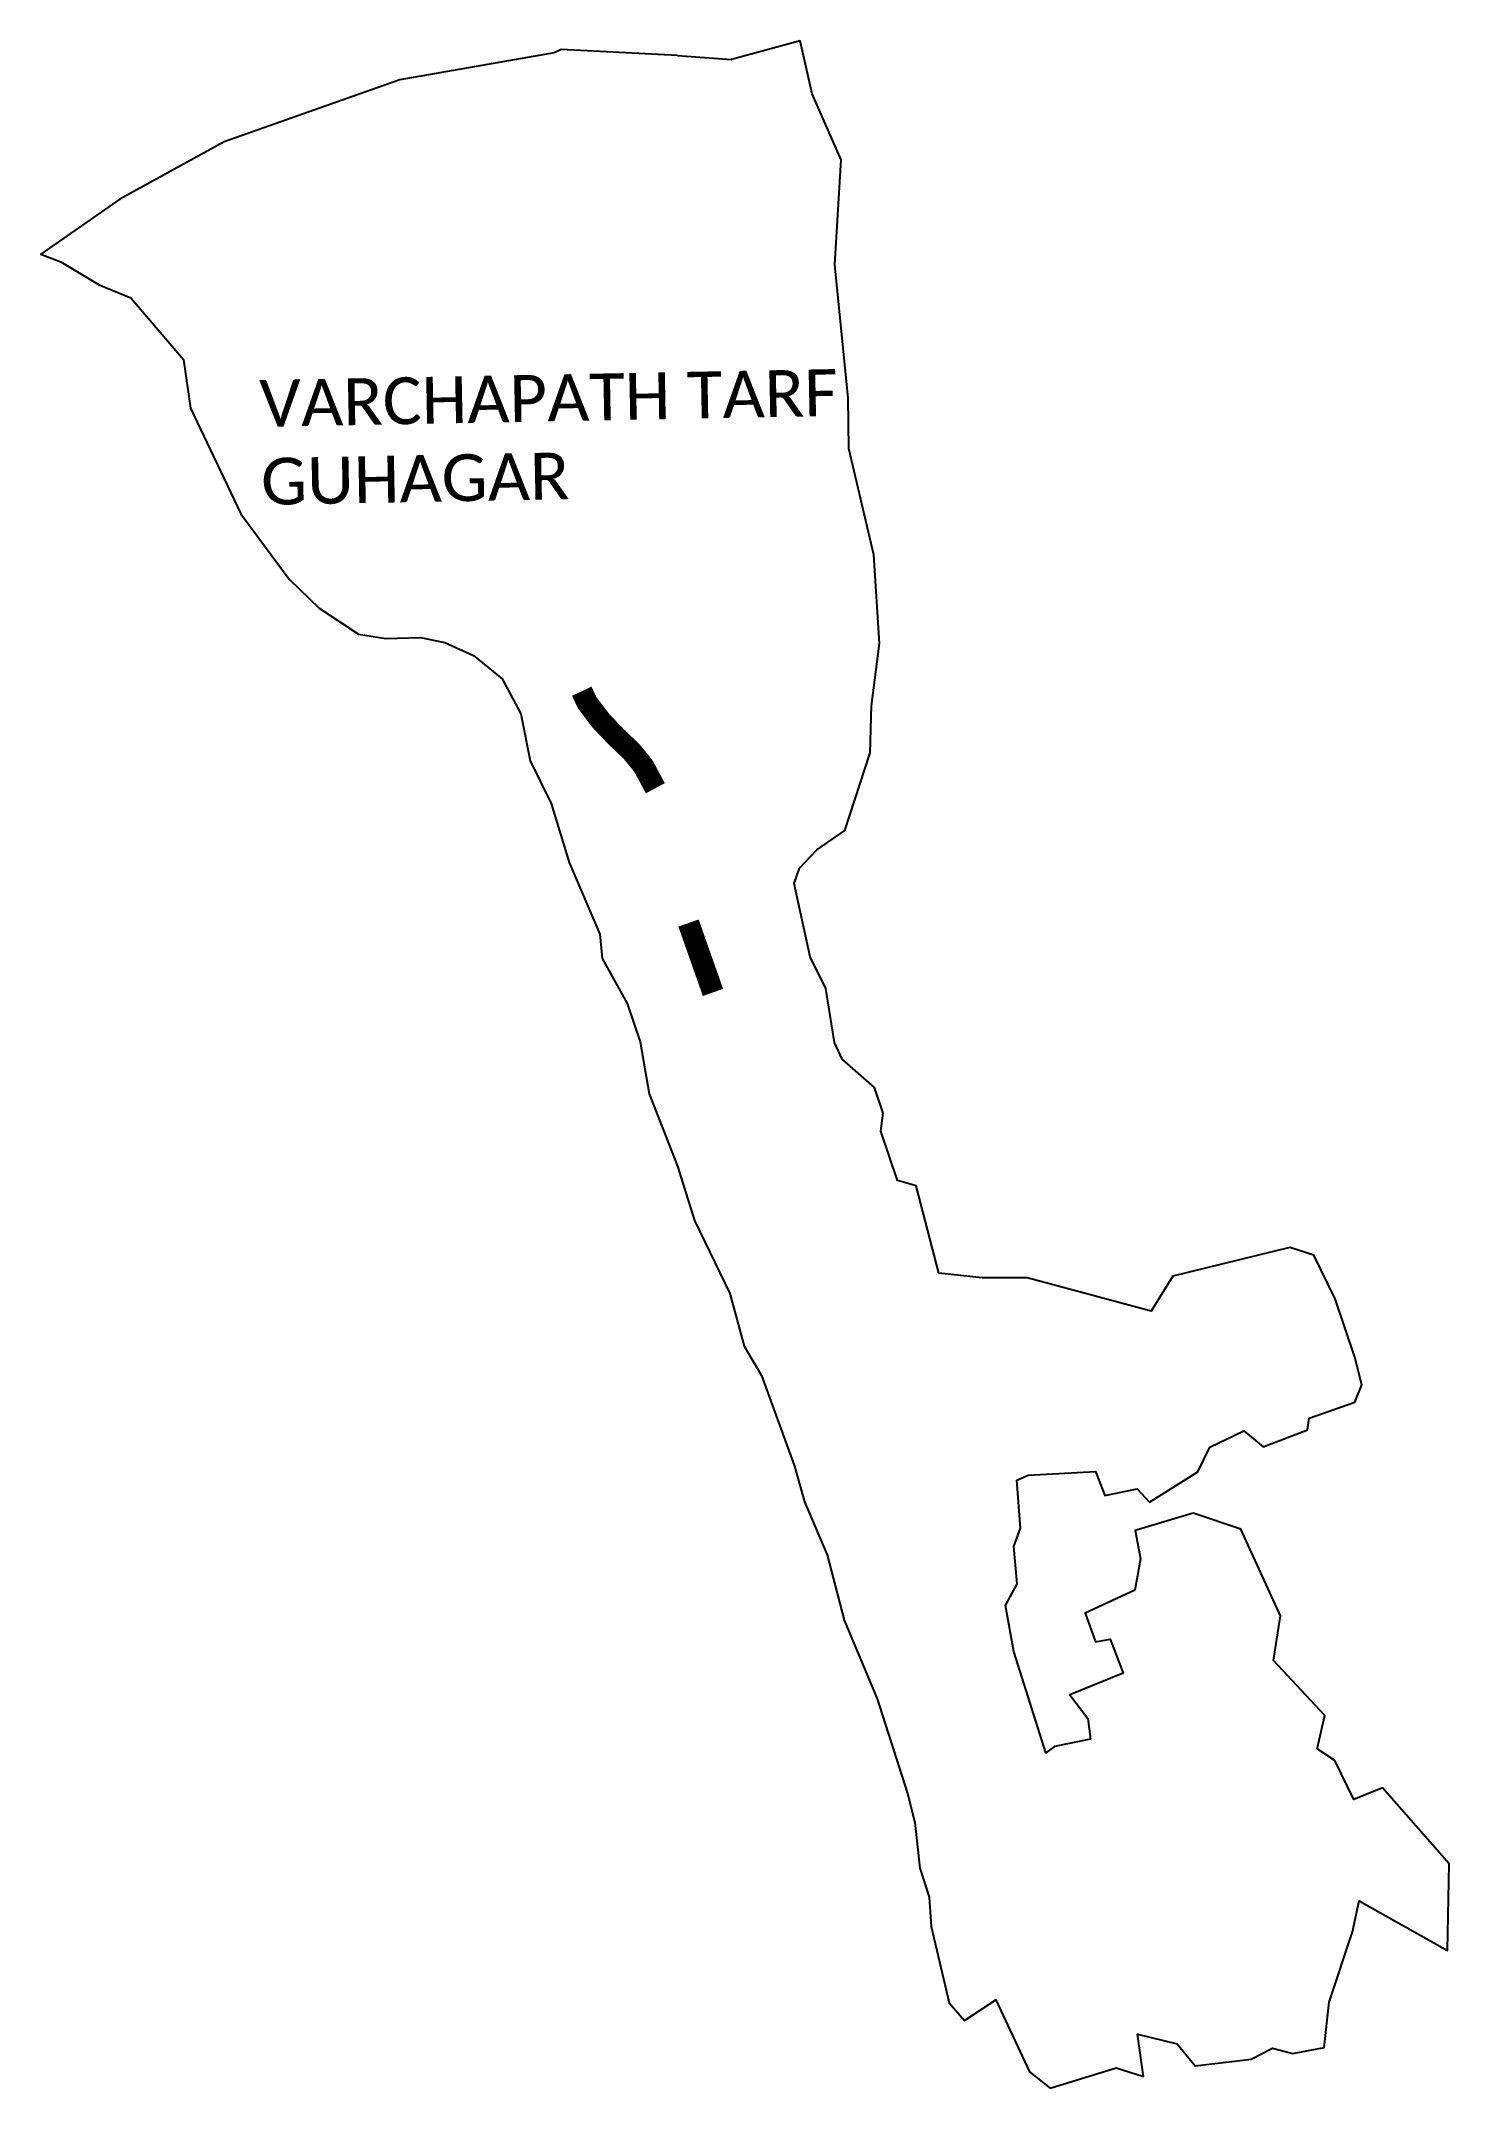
# Model space of a CAD drawing. Header units: metres. Extents: x 305069 to 308340, y 1934403 to 1939156.
import ezdxf

# ---------------------------------------------------------------- set-up
doc = ezdxf.new("R2010")
doc.units = ezdxf.units.M
doc.layers.add('ARTIFICIALLY PROTECTED', color=10, linetype='Continuous')
doc.layers.add('VILLAGE NAME', color=250, linetype='Continuous')
doc.styles.get("Standard").update_dxf_attribs({"font": 'simplex.shx'})

msp = doc.modelspace()

# ---------------------------------------------------------------- linework, layer by layer
at = {"color": 3, "flags": 128}
for points in [[(306547.6, 1939122.2), (306277.9, 1939136.2), (306261.2, 1939128), (305902.7, 1939065.8), (305495.2, 1938922), (305252.9, 1938788.5), (305069.4, 1938660.8), (305116, 1938643), (305204.6, 1938589.4), (305278.3, 1938559.3), (305400.2, 1938416.3), (305417.1, 1938303.6), (305533.4, 1938057.7), (305646, 1937906), (305715.6, 1937838.7), (305807.2, 1937778.7), (305870.6, 1937768.6), (305950.9, 1937770.6), (306007.1, 1937759.4), (306074.4, 1937729.1), (306140.5, 1937674.8), (306183.7, 1937594), (306206, 1937484.4), (306254.4, 1937385.2), (306296.5, 1937248.5), (306367.8, 1937082), (306372.8, 1937025.8), (306431.3, 1936921.4), (306460.9, 1936832.5), (306482.3, 1936711.2), (306548.1, 1936543.2), (306587, 1936417.5), (306669.6, 1936248.3), (306702.4, 1936125.5), (306742.7, 1936057.7), (306819.6, 1935847), (306842.9, 1935764.6), (306895.6, 1935641.6), (306935.1, 1935489.2), (307011.2, 1935307.1), (307082.3, 1935087.1), (307098.9, 1935019.6), (307111, 1934913.7), (307132.2, 1934846.6), (307136.6, 1934778.3), (307178.9, 1934601.3), (307214.4, 1934559.9), (307287, 1934607.9), (307365.4, 1934441), (307413.6, 1934403.3), (307566.9, 1934450), (307629.9, 1934430.4), (307616.1, 1934528.1), (307708.2, 1934505.9), (307750.2, 1934455), (307879.9, 1934470.5), (307929.6, 1934496), (307977.1, 1934483.2), (308049.7, 1934497.7), (308061.3, 1934602.4), (308115.8, 1934766.3), (308130.7, 1934837.8), (308336.2, 1934722.3), (308339.7, 1934924), (308184.9, 1935100.7), (308118.4, 1935073), (308074.3, 1935163.8), (308033.2, 1935190.7), (308051.4, 1935268.6), (307931.8, 1935395.7), (307948.3, 1935499.7), (307856.1, 1935700.6), (307745.3, 1935737.8), (307610.9, 1935698.1), (307623.2, 1935631.8), (307610.2, 1935559.3), (307494.7, 1935506), (307518.9, 1935438.9), (307552.6, 1935445.4), (307582.5, 1935366.6), (307458.7, 1935316.4), (307501, 1935261.4), (307507.1, 1935213.6), (307423.6, 1935196.3), (307403.2, 1935181.7), (307328.9, 1935417.1), (307309.7, 1935524), (307336.4, 1935573.8), (307329, 1935660.7), (307344.3, 1935702.8), (307336.2, 1935814.9), (307362.4, 1935826.4), (307518.3, 1935834.7), (307540.5, 1935778.9), (307615.2, 1935794.6), (307643.7, 1935763.9), (307756.6, 1935834), (307784, 1935890.9), (307863.3, 1935929.1), (307908.3, 1935891.9), (308010.6, 1935931.2), (308014.6, 1935958.6), (308121.1, 1935995.8), (308137.3, 1936036.3), (308120.5, 1936100.2), (308075.5, 1936235.3), (308025.8, 1936336.9), (307969.7, 1936354.6), (307697.9, 1936288.2), (307647.5, 1936206.8), (307360, 1936284.3), (307255.7, 1936284.3), (307155, 1936295), (307102, 1936497.7), (307058.5, 1936510.2), (307020.2, 1936624.7), (307025.5, 1936666.5), (307005.5, 1936725.9), (306930.1, 1936791.9), (306912.1, 1936830.8), (306892.1, 1936955.9), (306856, 1937029.5), (306818.6, 1937199.6), (306830.9, 1937235.7), (306871.3, 1937278.3), (306936.6, 1937322.7), (306995.6, 1937503.2), (306998.3, 1937612.1), (307017.1, 1937756.6), (307003.8, 1937962.8), (306946.1, 1938209.6), (306943.8, 1938326.6), (306913, 1938637.2), (306928, 1938879.7), (306860.8, 1939033.3), (306833, 1939155.9), (306673.1, 1939112.5)], [(306547.6, 1939122.2), (306673.1, 1939112.5)]]:
    msp.add_lwpolyline(points, dxfattribs=at)
at = {"layer": 'ARTIFICIALLY PROTECTED', "const_width": 50, "flags": 128}
for points in [[(306325.5, 1937646.1), (306338.2, 1937619.2), (306369.9, 1937577.5), (306405.8, 1937540), (306440.8, 1937506.6), (306468.3, 1937473.1), (306496.3, 1937420.9)], [(306573.4, 1937108), (306630.2, 1936946.9)]]:
    msp.add_lwpolyline(points, dxfattribs=at)

# ---------------------------------------------------------------- texts
at = {"layer": 'VILLAGE NAME', "insert": (305576, 1938368.4), "char_height": 108.748, "attachment_point": 1, "rotation": 1.1028}
msp.add_mtext_dynamic_manual_height_columns('{\\fCalibri|b0|i0|c0|p34;VARCHAPATH TARF GUHAGAR}', width=1571.314, gutter_width=543.7, heights=[0], dxfattribs=at)

doc.saveas('drawing.dxf')
